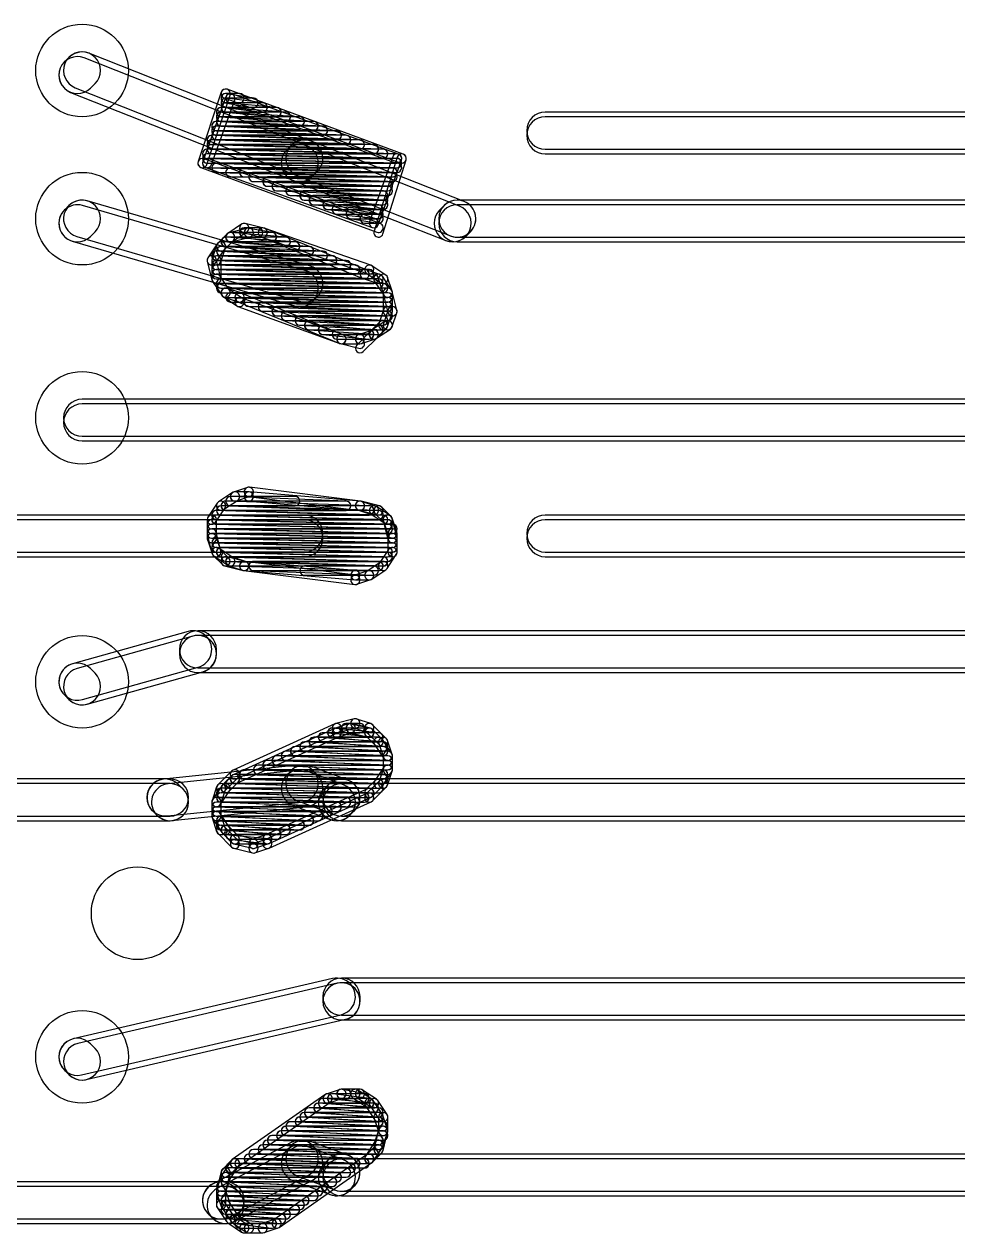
# Model space of a CAD drawing. Extents: x 2.7 to 76.1, y 3.1 to 47.6.
# Drawn here: x 24.3 to 29.41, y 14.8 to 21.43 of the extents above; entities that cross this region are included whole.
import ezdxf

# ---------------------------------------------------------------- set-up
doc = ezdxf.new("R2010")
doc.units = 0

msp = doc.modelspace()

# ---------------------------------------------------------------- linework, layer by layer
for points in [[(24.549795, 21.05418), (25.768995, 20.57158, 1), (25.8438, 20.760565), (24.6246, 21.243165, 1)], [(24.54074, 21.24593), (24.51534, 21.22053, 1), (24.659055, 21.076815), (24.684455, 21.102215, 1)], [(25.8692, 20.785965), (24.65, 21.268565, 1), (24.575195, 21.07958), (25.794395, 20.59698, 1)], [(25.375875, 21.055115), (25.248875, 20.674115, 1), (25.29712, 20.65803), (25.42412, 21.03903, 1)], [(25.401455, 21.030225), (25.274455, 20.674625, 1), (25.32234, 20.65752), (25.44934, 21.01312, 1)], [(26.373985, 20.71533), (25.408785, 21.07093, 1), (25.39121, 21.023215), (26.35641, 20.667615, 1)], [(25.556575, 21.02135), (25.404175, 21.04675, 1), (25.39582, 20.996595), (25.54822, 20.971195, 1)], [(25.60635, 20.9961), (25.40315, 21.0215, 1), (25.396845, 20.971045), (25.600045, 20.945645, 1)], [(25.4, 20.99625), (25.4762, 20.99625, 1), (25.4762, 21.0471), (25.4, 21.0471, 1)], [(25.4, 20.97085), (25.5524, 20.97085, 1), (25.5524, 21.0217), (25.4, 21.0217, 1)], [(26.348435, 20.715385), (25.434035, 21.045585, 1), (25.41676, 20.99776), (26.33116, 20.66756, 1)], [(25.73201, 20.945435), (25.37641, 20.970835, 1), (25.372785, 20.92011), (25.728385, 20.89471, 1)], [(25.3746, 20.92005), (25.6794, 20.92005, 1), (25.6794, 20.9709), (25.3746, 20.9709, 1)], [(25.6817, 20.970795), (25.4023, 20.996195, 1), (25.397695, 20.94555), (25.677095, 20.92015, 1)], [(25.4, 20.94545), (25.6032, 20.94545, 1), (25.6032, 20.9963), (25.4, 20.9963, 1)], [(25.9345, 20.869275), (25.3503, 20.894675, 1), (25.348095, 20.84387), (25.932295, 20.81847, 1)], [(25.3492, 20.84385), (25.8826, 20.84385, 1), (25.8826, 20.8947), (25.3492, 20.8947, 1)], [(25.80789, 20.920055), (25.37609, 20.945455, 1), (25.373105, 20.89469), (25.804905, 20.86929, 1)], [(25.883865, 20.894665), (25.375865, 20.920065, 1), (25.37333, 20.86928), (25.88133, 20.84388, 1)], [(25.3746, 20.89465), (25.7302, 20.89465, 1), (25.7302, 20.9455), (25.3746, 20.9455, 1)], [(25.3746, 20.86925), (25.8064, 20.86925, 1), (25.8064, 20.9201), (25.3746, 20.9201, 1)], [(32.385, 20.9455), (27.1526, 20.9455, 1), (27.1526, 20.74225), (32.385, 20.74225, 1)], [(27.1526, 20.71685), (32.385, 20.71685, 1), (32.385, 20.9201), (27.1526, 20.9201, 1)], [(26.13739, 20.793085), (25.32459, 20.818485, 1), (25.323005, 20.76766), (26.135805, 20.74226, 1)], [(25.3238, 20.76765), (26.0604, 20.76765, 1), (26.0604, 20.8185), (25.3238, 20.8185, 1)], [(26.010575, 20.84388), (25.350175, 20.86928, 1), (25.34822, 20.818465), (26.00862, 20.793065, 1)], [(26.061305, 20.81848), (25.350105, 20.84388, 1), (25.34829, 20.793065), (26.05949, 20.767665, 1)], [(25.3492, 20.81845), (25.9334, 20.81845, 1), (25.9334, 20.8693), (25.3492, 20.8693, 1)], [(25.3492, 20.79305), (26.0096, 20.79305, 1), (26.0096, 20.8439), (25.3492, 20.8439, 1)], [(26.264285, 20.74229), (25.324485, 20.76769, 1), (25.32311, 20.716855), (26.26291, 20.691455, 1)], [(25.3238, 20.74225), (26.1366, 20.74225, 1), (26.1366, 20.7931), (25.3238, 20.7931, 1)], [(26.213525, 20.767685), (25.324525, 20.793085, 1), (25.32307, 20.74226), (26.21207, 20.71686, 1)], [(25.3238, 20.71685), (26.2128, 20.71685, 1), (26.2128, 20.7677), (25.3238, 20.7677, 1)], [(25.76915, 20.57152), (26.60735, 20.24132, 1), (26.681845, 20.430425), (25.843645, 20.760625, 1)], [(26.707245, 20.455825), (25.869045, 20.786025, 1), (25.79455, 20.59692), (26.63275, 20.26672, 1)], [(25.26421, 20.642215), (26.22941, 20.286615, 1), (26.246985, 20.33433), (25.281785, 20.68993, 1)], [(26.340415, 20.71689), (25.299015, 20.74229, 1), (25.29778, 20.691455), (26.33918, 20.666055, 1)], [(26.340415, 20.69149), (25.299015, 20.71689, 1), (25.29778, 20.666055), (26.33918, 20.640655, 1)], [(26.340415, 20.66609), (25.299015, 20.69149, 1), (25.29778, 20.640655), (26.33918, 20.615255, 1)], [(25.28976, 20.64216), (26.20416, 20.31196, 1), (26.221435, 20.359785), (25.307035, 20.689985, 1)], [(25.2984, 20.69145), (26.2636, 20.69145, 1), (26.2636, 20.7423), (25.2984, 20.7423, 1)], [(25.2984, 20.66605), (26.3398, 20.66605, 1), (26.3398, 20.7169), (25.2984, 20.7169, 1)], [(25.2984, 20.64065), (26.3398, 20.64065, 1), (26.3398, 20.6915), (25.2984, 20.6915, 1)], [(26.23674, 20.32732), (26.36374, 20.68292, 1), (26.315855, 20.700025), (26.188855, 20.344425, 1)], [(26.262465, 20.27749), (26.389465, 20.68389, 1), (26.34093, 20.699055), (26.21393, 20.292655, 1)], [(26.315065, 20.64069), (25.349865, 20.66609, 1), (25.34853, 20.615255), (26.31373, 20.589855, 1)], [(25.3492, 20.61525), (26.3398, 20.61525, 1), (26.3398, 20.6661), (25.3492, 20.6661, 1)], [(26.3144, 20.6407), (25.4254, 20.6407, 1), (25.4254, 20.58985), (26.3144, 20.58985, 1)], [(25.4254, 20.58985), (26.3144, 20.58985, 1), (26.3144, 20.6407), (25.4254, 20.6407, 1)], [(26.31519, 20.615285), (25.50239, 20.640685, 1), (25.500805, 20.58986), (26.313605, 20.56446, 1)], [(25.5016, 20.58985), (26.3144, 20.58985, 1), (26.3144, 20.6407), (25.5016, 20.6407, 1)], [(25.5524, 20.56445), (26.3144, 20.56445, 1), (26.3144, 20.6153), (25.5524, 20.6153, 1)], [(26.289875, 20.58988), (25.553275, 20.61528, 1), (25.55152, 20.564465), (26.28812, 20.539065, 1)], [(26.289975, 20.56448), (25.629575, 20.58988, 1), (25.62762, 20.539065), (26.28802, 20.513665, 1)], [(25.6286, 20.53905), (26.289, 20.53905, 1), (26.289, 20.5899), (25.6286, 20.5899, 1)], [(26.290055, 20.539075), (25.680455, 20.564475, 1), (25.67834, 20.51367), (26.28794, 20.48827, 1)], [(25.6794, 20.51365), (26.289, 20.51365, 1), (26.289, 20.5645), (25.6794, 20.5645, 1)], [(26.264865, 20.513665), (25.756865, 20.539065, 1), (25.75433, 20.48828), (26.26233, 20.46288, 1)], [(25.7556, 20.48825), (26.289, 20.48825, 1), (26.289, 20.5391), (25.7556, 20.5391, 1)], [(26.26509, 20.488255), (25.83329, 20.513655, 1), (25.830305, 20.46289), (26.262105, 20.43749, 1)], [(25.8318, 20.46285), (26.2636, 20.46285, 1), (26.2636, 20.5137), (25.8318, 20.5137, 1)], [(26.26529, 20.46284), (25.88429, 20.48824, 1), (25.880905, 20.437505), (26.261905, 20.412105, 1)], [(25.8826, 20.43745), (26.2636, 20.43745, 1), (26.2636, 20.4883), (25.8826, 20.4883, 1)], [(24.558745, 20.238315), (25.777945, 19.882715, 1), (25.834855, 20.077835), (24.615655, 20.433435, 1)], [(24.54074, 20.43313), (24.51534, 20.40773, 1), (24.659055, 20.264015), (24.684455, 20.289415, 1)], [(25.860255, 20.103235), (24.641055, 20.458835, 1), (24.584145, 20.263715), (25.803345, 19.908115, 1)], [(26.2405, 20.437395), (25.9611, 20.462795, 1), (25.956495, 20.41215), (26.235895, 20.38675, 1)], [(25.9588, 20.41205), (26.2636, 20.41205, 1), (26.2636, 20.4629), (25.9588, 20.4629, 1)], [(26.0096, 20.38665), (26.2382, 20.38665, 1), (26.2382, 20.4375), (26.0096, 20.4375, 1)], [(26.241005, 20.41194), (26.012405, 20.43734, 1), (26.00679, 20.386805), (26.23539, 20.361405, 1)], [(26.716455, 20.264015), (26.741855, 20.289415, 1), (26.59814, 20.43313), (26.57274, 20.40773, 1)], [(33.9852, 20.4629), (26.67, 20.4629, 1), (26.67, 20.25965), (33.9852, 20.25965, 1)], [(26.67, 20.23425), (33.9852, 20.23425, 1), (33.9852, 20.4375), (26.67, 20.4375, 1)], [(26.242375, 20.38635), (26.089975, 20.41175, 1), (26.08162, 20.361595), (26.23402, 20.336195, 1)], [(26.0858, 20.36125), (26.2382, 20.36125, 1), (26.2382, 20.4121), (26.0858, 20.4121, 1)], [(26.162, 20.33585), (26.2382, 20.33585, 1), (26.2382, 20.3867), (26.162, 20.3867, 1)], [(25.52083, 20.30974), (25.41923, 20.28434, 1), (25.431565, 20.235005), (25.533165, 20.260405, 1)], [(25.487495, 20.331625), (25.411295, 20.280825, 1), (25.4395, 20.23852), (25.5157, 20.28932, 1)], [(25.609365, 20.30974), (25.507765, 20.33514, 1), (25.49543, 20.285805), (25.59703, 20.260405, 1)], [(25.658175, 20.28475), (25.505775, 20.31015, 1), (25.49742, 20.259995), (25.64982, 20.234595, 1)], [(25.5016, 20.25965), (25.5778, 20.25965, 1), (25.5778, 20.3105), (25.5016, 20.3105, 1)], [(25.6032, 20.3105), (25.527, 20.3105, 1), (25.527, 20.25965), (25.6032, 20.25965, 1)], [(26.171625, 20.080005), (25.612825, 20.308605, 1), (25.59357, 20.26154), (26.15237, 20.03294, 1)], [(26.19575, 20.105885), (25.61155, 20.309085, 1), (25.594845, 20.26106), (26.179045, 20.05786, 1)], [(25.353445, 20.222975), (25.302645, 20.146775, 1), (25.34495, 20.11857), (25.39575, 20.19477, 1)], [(25.350475, 20.216915), (25.325075, 20.140715, 1), (25.37332, 20.12463), (25.39872, 20.20083, 1)], [(25.40742, 20.27765), (25.35662, 20.22685, 1), (25.392575, 20.190895), (25.443375, 20.241695, 1)], [(25.40742, 20.27765), (25.35662, 20.22685, 1), (25.392575, 20.190895), (25.443375, 20.241695, 1)], [(25.3746, 20.18345), (25.781, 20.18345, 1), (25.781, 20.2343), (25.3746, 20.2343, 1)], [(25.858535, 20.20886), (25.375935, 20.23426, 1), (25.37326, 20.183485), (25.85586, 20.158085, 1)], [(25.78269, 20.23424), (25.40169, 20.25964, 1), (25.398305, 20.208905), (25.779305, 20.183505, 1)], [(25.4, 20.20885), (25.7302, 20.20885, 1), (25.7302, 20.2597), (25.4, 20.2597, 1)], [(25.73231, 20.25961), (25.42751, 20.28501, 1), (25.423285, 20.234335), (25.728085, 20.208935, 1)], [(25.4254, 20.23425), (25.654, 20.23425, 1), (25.654, 20.2851), (25.4254, 20.2851, 1)], [(25.29913, 20.126505), (25.32453, 20.024905, 1), (25.373865, 20.03724), (25.348465, 20.13884, 1)], [(26.061305, 20.13268), (25.350105, 20.15808, 1), (25.34829, 20.107265), (26.05949, 20.081865, 1)], [(25.3492, 20.13265), (25.9334, 20.13265, 1), (25.9334, 20.1835), (25.3492, 20.1835, 1)], [(25.985215, 20.158075), (25.350215, 20.183475, 1), (25.34818, 20.13267), (25.98318, 20.10727, 1)], [(25.3492, 20.10725), (25.9842, 20.10725, 1), (25.9842, 20.1581), (25.3492, 20.1581, 1)], [(25.323775, 20.132675), (25.323775, 20.031075, 1), (25.374625, 20.031075), (25.374625, 20.132675, 1)], [(25.93455, 20.18347), (25.37575, 20.20887, 1), (25.373445, 20.158075), (25.932245, 20.132675, 1)], [(25.3746, 20.15805), (25.8572, 20.15805, 1), (25.8572, 20.2089), (25.3746, 20.2089, 1)], [(26.112045, 20.107285), (25.350045, 20.132685, 1), (25.34835, 20.08186), (26.11035, 20.05646, 1)], [(26.18817, 20.081885), (25.34997, 20.107285, 1), (25.348425, 20.05646), (26.186625, 20.03106, 1)], [(25.3492, 20.08185), (26.0604, 20.08185, 1), (26.0604, 20.1327), (25.3492, 20.1327, 1)], [(25.3492, 20.05645), (26.1112, 20.05645, 1), (26.1112, 20.1073), (25.3492, 20.1073, 1)], [(26.2777, 20.052225), (26.2015, 20.103025, 1), (26.173295, 20.06072), (26.249495, 20.00992, 1)], [(26.213545, 20.056485), (25.349945, 20.081885, 1), (25.34845, 20.03106), (26.21205, 20.00566, 1)], [(25.3492, 20.03105), (26.1874, 20.03105, 1), (26.1874, 20.0819), (25.3492, 20.0819, 1)], [(25.3492, 20.00565), (26.2128, 20.00565, 1), (26.2128, 20.0565), (25.3492, 20.0565, 1)], [(26.238925, 20.031085), (25.349925, 20.056485, 1), (25.34847, 20.00566), (26.23747, 19.98026, 1)], [(25.328045, 20.01697), (25.378845, 19.94077, 1), (25.42115, 19.968975), (25.37035, 20.045175, 1)], [(25.328045, 20.01697), (25.378845, 19.94077, 1), (25.42115, 19.968975), (25.37035, 20.045175, 1)], [(25.3746, 19.98025), (26.2382, 19.98025, 1), (26.2382, 20.0311), (25.3746, 20.0311, 1)], [(26.264325, 20.005685), (25.375325, 20.031085, 1), (25.37387, 19.98026), (26.26287, 19.95486, 1)], [(26.24624, 20.055195), (26.17004, 20.080595, 1), (26.153955, 20.03235), (26.230155, 20.00695, 1)], [(26.31015, 19.968975), (26.25935, 20.045175, 1), (26.217045, 20.01697), (26.267845, 19.94077, 1)], [(26.31312, 19.962915), (26.28772, 20.039115, 1), (26.239475, 20.02303), (26.264875, 19.94683, 1)], [(26.289705, 19.98029), (25.375305, 20.00569, 1), (25.37389, 19.954855), (26.28829, 19.929455, 1)], [(25.3746, 19.95485), (26.2636, 19.95485, 1), (26.2636, 20.0057), (25.3746, 20.0057, 1)], [(25.391955, 19.93075), (25.468155, 19.90535, 1), (25.48424, 19.953595), (25.40804, 19.978995, 1)], [(25.4, 19.92945), (26.289, 19.92945, 1), (26.289, 19.9803), (25.4, 19.9803, 1)], [(26.289725, 19.954885), (25.400725, 19.980285, 1), (25.39927, 19.92946), (26.28827, 19.90406, 1)], [(25.385895, 19.93372), (25.462095, 19.88292, 1), (25.4903, 19.925225), (25.4141, 19.976025, 1)], [(26.289, 19.9549), (25.4254, 19.9549, 1), (25.4254, 19.90405), (26.289, 19.90405, 1)], [(25.4254, 19.90405), (26.289, 19.90405, 1), (26.289, 19.9549), (25.4254, 19.9549, 1)], [(25.46657, 19.90594), (26.02537, 19.67734, 1), (26.044625, 19.724405), (25.485825, 19.953005, 1)], [(26.28979, 19.929485), (25.47699, 19.954885, 1), (25.475405, 19.90406), (26.288205, 19.87866, 1)], [(25.4762, 19.90405), (26.289, 19.90405, 1), (26.289, 19.9549), (25.4762, 19.9549, 1)], [(26.339065, 19.85944), (26.313665, 19.96104, 1), (26.26433, 19.948705), (26.28973, 19.847105, 1)], [(26.314425, 19.853275), (26.314425, 19.954875, 1), (26.263575, 19.954875), (26.263575, 19.853275, 1)], [(25.46751, 19.88018), (26.02631, 19.67698, 1), (26.043685, 19.724765), (25.484885, 19.927965, 1)], [(26.289845, 19.904085), (25.527845, 19.929485, 1), (25.52615, 19.87866), (26.28815, 19.85326, 1)], [(25.527, 19.87865), (26.289, 19.87865, 1), (26.289, 19.9295), (25.527, 19.9295, 1)], [(26.28994, 19.87868), (25.60414, 19.90408, 1), (25.602255, 19.853265), (26.288055, 19.827865, 1)], [(25.6032, 19.85325), (26.289, 19.85325, 1), (26.289, 19.9041), (25.6032, 19.9041, 1)], [(26.290055, 19.853275), (25.680455, 19.878675, 1), (25.67834, 19.82787), (26.28794, 19.80247, 1)], [(25.6794, 19.82785), (26.289, 19.82785, 1), (26.289, 19.8787), (25.6794, 19.8787, 1)], [(26.264805, 19.82787), (25.731405, 19.85327, 1), (25.72899, 19.802475), (26.26239, 19.777075, 1)], [(25.7302, 19.80245), (26.289, 19.80245, 1), (26.289, 19.8533), (25.7302, 19.8533, 1)], [(26.26501, 19.80246), (25.80781, 19.82786, 1), (25.804985, 19.777085), (26.262185, 19.751685, 1)], [(25.8064, 19.77705), (26.2636, 19.77705, 1), (26.2636, 19.8279), (25.8064, 19.8279, 1)], [(26.28772, 19.76903), (26.31312, 19.84523, 1), (26.264875, 19.861315), (26.239475, 19.785115, 1)], [(26.31312, 19.76903), (26.33852, 19.84523, 1), (26.290275, 19.861315), (26.264875, 19.785115, 1)], [(26.23989, 19.77704), (25.85889, 19.80244, 1), (25.855505, 19.751705), (26.236505, 19.726305, 1)], [(25.8572, 19.75165), (26.2636, 19.75165, 1), (26.2636, 19.8025), (25.8572, 19.8025, 1)], [(26.189925, 19.75157), (25.935925, 19.77697, 1), (25.93087, 19.726375), (26.18487, 19.700975, 1)], [(25.9334, 19.72625), (26.2382, 19.72625, 1), (26.2382, 19.7771), (25.9334, 19.7771, 1)], [(26.230775, 19.708295), (26.281575, 19.759095, 1), (26.24562, 19.79505), (26.19482, 19.74425, 1)], [(26.2269, 19.70512), (26.3031, 19.75592, 1), (26.274895, 19.798225), (26.198695, 19.747425, 1)], [(26.0096, 19.70085), (26.1874, 19.70085, 1), (26.1874, 19.7517), (26.0096, 19.7517, 1)], [(26.02883, 19.676205), (26.13043, 19.650805, 1), (26.142765, 19.70014), (26.041165, 19.72554, 1)], [(26.035, 19.67545), (26.1366, 19.67545, 1), (26.1366, 19.7263), (26.035, 19.7263, 1)], [(26.14464, 19.67675), (26.22084, 19.70215, 1), (26.204755, 19.750395), (26.128555, 19.724995, 1)], [(26.154575, 19.632095), (26.230775, 19.708295, 1), (26.19482, 19.74425), (26.11862, 19.66805, 1)], [(33.8074, 19.3707), (24.6126, 19.3707, 1), (24.6126, 19.16745), (33.8074, 19.16745, 1)], [(24.6126, 19.14205), (33.8074, 19.14205, 1), (33.8074, 19.3453), (24.6126, 19.3453, 1)], [(25.436695, 18.858425), (25.360495, 18.807625, 1), (25.3887, 18.76532), (25.4649, 18.81612, 1)], [(25.436695, 18.858425), (25.360495, 18.807625, 1), (25.3887, 18.76532), (25.4649, 18.81612, 1)], [(25.4254, 18.78645), (25.781, 18.78645, 1), (25.781, 18.8373), (25.4254, 18.8373, 1)], [(26.061415, 18.811875), (25.426415, 18.837275, 1), (25.42438, 18.78647), (26.05938, 18.76107, 1)], [(25.518955, 18.886795), (25.442755, 18.861395, 1), (25.45884, 18.81315), (25.53504, 18.83855, 1)], [(25.527, 18.8627), (25.4508, 18.8627, 1), (25.4508, 18.81185), (25.527, 18.81185, 1)], [(26.13871, 18.81181), (25.52911, 18.86261, 1), (25.524885, 18.811935), (26.134485, 18.761135, 1)], [(26.13975, 18.8117), (25.53015, 18.8879, 1), (25.523845, 18.837445), (26.133445, 18.761245, 1)], [(25.353445, 18.800575), (25.302645, 18.724375, 1), (25.34495, 18.69617), (25.39575, 18.77237, 1)], [(25.353445, 18.800575), (25.302645, 18.724375, 1), (25.34495, 18.69617), (25.39575, 18.77237, 1)], [(26.238945, 18.761085), (25.375345, 18.786485, 1), (25.37385, 18.73566), (26.23745, 18.71026, 1)], [(25.3746, 18.73565), (26.1874, 18.73565, 1), (26.1874, 18.7865), (25.3746, 18.7865, 1)], [(26.188215, 18.786485), (25.400815, 18.811885, 1), (25.39918, 18.76106), (26.18658, 18.73566, 1)], [(25.4, 18.76105), (26.0604, 18.76105, 1), (26.0604, 18.8119), (25.4, 18.8119, 1)], [(26.22084, 18.785195), (26.14464, 18.810595, 1), (26.128555, 18.76235), (26.204755, 18.73695, 1)], [(26.244365, 18.78574), (26.142765, 18.81114, 1), (26.13043, 18.761805), (26.23203, 18.736405, 1)], [(26.3031, 18.731425), (26.2269, 18.782225, 1), (26.198695, 18.73992), (26.274895, 18.68912, 1)], [(26.306975, 18.72825), (26.256175, 18.77905, 1), (26.22022, 18.743095), (26.27102, 18.692295, 1)], [(25.8318, 18.7357), (23.9776, 18.7357, 1), (23.9776, 18.53245), (25.8318, 18.53245, 1)], [(23.9776, 18.50705), (25.8318, 18.50705, 1), (25.8318, 18.7103), (23.9776, 18.7103, 1)], [(26.289665, 18.68489), (25.324465, 18.71029, 1), (25.32313, 18.659455), (26.28833, 18.634055, 1)], [(25.298375, 18.710275), (25.298375, 18.634075, 1), (25.349225, 18.634075), (25.349225, 18.710275, 1)], [(25.298375, 18.710275), (25.298375, 18.608675, 1), (25.349225, 18.608675), (25.349225, 18.710275, 1)], [(25.3238, 18.65945), (26.289, 18.65945, 1), (26.289, 18.7103), (25.3238, 18.7103, 1)], [(26.264305, 18.73569), (25.349905, 18.76109, 1), (25.34849, 18.710255), (26.26289, 18.684855, 1)], [(26.289685, 18.71029), (25.349885, 18.73569, 1), (25.34851, 18.684855), (26.28831, 18.659455, 1)], [(25.3492, 18.71025), (26.2382, 18.71025, 1), (26.2382, 18.7611), (25.3492, 18.7611, 1)], [(25.3492, 18.68485), (26.2636, 18.68485, 1), (26.2636, 18.7357), (25.3492, 18.7357, 1)], [(26.33852, 18.642115), (26.31312, 18.718315, 1), (26.264875, 18.70223), (26.290275, 18.62603, 1)], [(26.339065, 18.61484), (26.313665, 18.71644, 1), (26.26433, 18.704105), (26.28973, 18.602505, 1)], [(32.385, 18.7357), (27.1526, 18.7357, 1), (27.1526, 18.53245), (32.385, 18.53245, 1)], [(27.1526, 18.50705), (32.385, 18.50705, 1), (32.385, 18.7103), (27.1526, 18.7103, 1)], [(25.299675, 18.60063), (25.325075, 18.52443, 1), (25.37332, 18.540515), (25.34792, 18.616715, 1)], [(25.29913, 18.627905), (25.32453, 18.526305, 1), (25.373865, 18.53864), (25.348465, 18.64024, 1)], [(26.31505, 18.65949), (25.32445, 18.68489, 1), (25.323145, 18.634055), (26.313745, 18.608655, 1)], [(26.31505, 18.63409), (25.32445, 18.65949, 1), (25.323145, 18.608655), (26.313745, 18.583255, 1)], [(26.31505, 18.60869), (25.32445, 18.63409, 1), (25.323145, 18.583255), (26.313745, 18.557855, 1)], [(25.3238, 18.63405), (26.3144, 18.63405, 1), (26.3144, 18.6849), (25.3238, 18.6849, 1)], [(26.3144, 18.6849), (25.3238, 18.6849, 1), (25.3238, 18.63405), (26.3144, 18.63405, 1)], [(25.3238, 18.63405), (26.289, 18.63405, 1), (26.289, 18.6849), (25.3238, 18.6849, 1)], [(25.3238, 18.60865), (26.3144, 18.60865, 1), (26.3144, 18.6595), (25.3238, 18.6595, 1)], [(25.3238, 18.58325), (26.3144, 18.58325, 1), (26.3144, 18.6341), (25.3238, 18.6341, 1)], [(26.339825, 18.532475), (26.339825, 18.634075, 1), (26.288975, 18.634075), (26.288975, 18.532475, 1)], [(26.339825, 18.532475), (26.339825, 18.608675, 1), (26.288975, 18.608675), (26.288975, 18.532475, 1)], [(26.315065, 18.58329), (25.349865, 18.60869, 1), (25.34853, 18.557855), (26.31373, 18.532455, 1)], [(26.289685, 18.55789), (25.349885, 18.58329, 1), (25.34851, 18.532455), (26.28831, 18.507055, 1)], [(25.3492, 18.55785), (26.3144, 18.55785, 1), (26.3144, 18.6087), (25.3492, 18.6087, 1)], [(25.3492, 18.53245), (26.3144, 18.53245, 1), (26.3144, 18.5833), (25.3492, 18.5833, 1)], [(25.33122, 18.514495), (25.38202, 18.463695, 1), (25.417975, 18.49965), (25.367175, 18.55045, 1)], [(25.335095, 18.51132), (25.411295, 18.46052, 1), (25.4395, 18.502825), (25.3633, 18.553625, 1)], [(26.289705, 18.53249), (25.375305, 18.55789, 1), (25.37389, 18.507055), (26.28829, 18.481655, 1)], [(25.3746, 18.50705), (26.289, 18.50705, 1), (26.289, 18.5579), (25.3746, 18.5579, 1)], [(25.39383, 18.457005), (25.49543, 18.431605, 1), (25.507765, 18.48094), (25.406165, 18.50634, 1)], [(26.264345, 18.507085), (25.400745, 18.532485, 1), (25.39925, 18.48166), (26.26285, 18.45626, 1)], [(25.4, 18.48165), (26.289, 18.48165, 1), (26.289, 18.5325), (25.4, 18.5325, 1)], [(25.417355, 18.45755), (25.493555, 18.43215, 1), (25.50964, 18.480395), (25.43344, 18.505795, 1)], [(26.23899, 18.481685), (25.42619, 18.507085, 1), (25.424605, 18.45626), (26.237405, 18.43086, 1)], [(25.4254, 18.45625), (26.2636, 18.45625, 1), (26.2636, 18.5071), (25.4254, 18.5071, 1)], [(26.28475, 18.44217), (26.33555, 18.51837, 1), (26.293245, 18.546575), (26.242445, 18.470375, 1)], [(26.28475, 18.44217), (26.33555, 18.51837, 1), (26.293245, 18.546575), (26.242445, 18.470375, 1)], [(25.499485, 18.430935), (26.109085, 18.380135, 1), (26.11331, 18.43081), (25.50371, 18.48161, 1)], [(25.498445, 18.431045), (26.108045, 18.354845, 1), (26.11435, 18.4053), (25.50475, 18.4815, 1)], [(26.213775, 18.45628), (25.553375, 18.48168, 1), (25.55142, 18.430865), (26.21182, 18.405465, 1)], [(25.5524, 18.43085), (26.2382, 18.43085, 1), (26.2382, 18.4817), (25.5524, 18.4817, 1)], [(25.8318, 18.40545), (26.2128, 18.40545, 1), (26.2128, 18.4563), (25.8318, 18.4563, 1)], [(26.11924, 18.35595), (26.19544, 18.38135, 1), (26.179355, 18.429595), (26.103155, 18.404195, 1)], [(26.1112, 18.38005), (26.1874, 18.38005, 1), (26.1874, 18.4309), (26.1112, 18.4309, 1)], [(26.2015, 18.38432), (26.2777, 18.43512, 1), (26.249495, 18.477425), (26.173295, 18.426625, 1)], [(26.2015, 18.38432), (26.2777, 18.43512, 1), (26.249495, 18.477425), (26.173295, 18.426625, 1)], [(25.194795, 18.096935), (24.559795, 17.919135, 1), (24.6146, 17.72341), (25.2496, 17.90121, 1)], [(33.8074, 18.1007), (25.2476, 18.1007, 1), (25.2476, 17.89745), (33.8074, 17.89745, 1)], [(25.145975, 17.999075), (25.145975, 17.973675, 1), (25.349225, 17.973675), (25.349225, 17.999075, 1)], [(24.64, 17.69801), (25.275, 17.87581, 1), (25.220195, 18.071535), (24.585195, 17.893735, 1)], [(25.2476, 17.87205), (33.8074, 17.87205, 1), (33.8074, 18.0753), (25.2476, 18.0753, 1)], [(24.51534, 17.749415), (24.54074, 17.724015, 1), (24.684455, 17.86773), (24.659055, 17.89313, 1)], [(25.999075, 17.59042), (25.440275, 17.33642, 1), (25.46132, 17.290125), (26.02012, 17.544125, 1)], [(26.077755, 17.591395), (26.001555, 17.565995, 1), (26.01764, 17.51775), (26.09384, 17.54315, 1)], [(26.10503, 17.61734), (26.00343, 17.59194, 1), (26.015765, 17.542605), (26.117365, 17.568005, 1)], [(26.192385, 17.566805), (26.065385, 17.592205, 1), (26.05541, 17.54234), (26.18241, 17.51694, 1)], [(26.0604, 17.54185), (26.1366, 17.54185, 1), (26.1366, 17.5927), (26.0604, 17.5927, 1)], [(26.193565, 17.56654), (26.091965, 17.59194, 1), (26.07963, 17.542605), (26.18123, 17.517205, 1)], [(26.19544, 17.591395), (26.11924, 17.616795, 1), (26.103155, 17.56855), (26.179355, 17.54315, 1)], [(26.281575, 17.50905), (26.205375, 17.58525, 1), (26.16942, 17.549295), (26.24562, 17.473095, 1)], [(25.999075, 17.56502), (25.440275, 17.31102, 1), (25.46132, 17.264725), (26.02012, 17.518725, 1)], [(26.26529, 17.49104), (25.88429, 17.51644, 1), (25.880905, 17.465705), (26.261905, 17.440305, 1)], [(25.8826, 17.46565), (26.2382, 17.46565, 1), (26.2382, 17.5165), (25.8826, 17.5165, 1)], [(26.24031, 17.51641), (25.93551, 17.54181, 1), (25.931285, 17.491135), (26.236085, 17.465735, 1)], [(25.9334, 17.49105), (26.2382, 17.49105, 1), (26.2382, 17.5419), (25.9334, 17.5419, 1)], [(26.240725, 17.54177), (25.986725, 17.56717, 1), (25.98167, 17.516575), (26.23567, 17.491175, 1)], [(25.9842, 17.51645), (26.1874, 17.51645, 1), (26.1874, 17.5673), (25.9842, 17.5673, 1)], [(26.256175, 17.50905), (26.205375, 17.55985, 1), (26.16942, 17.523895), (26.22022, 17.473095, 1)], [(26.31015, 17.428975), (26.25935, 17.505175, 1), (26.217045, 17.47697), (26.267845, 17.40077, 1)], [(26.31312, 17.422915), (26.28772, 17.499115, 1), (26.239475, 17.48303), (26.264875, 17.40683, 1)], [(26.29015, 17.41487), (25.73135, 17.44027, 1), (25.729045, 17.389475), (26.287845, 17.364075, 1)], [(25.7302, 17.38945), (26.289, 17.38945, 1), (26.289, 17.4403), (25.7302, 17.4403, 1)], [(26.290265, 17.440265), (25.782265, 17.465665, 1), (25.77973, 17.41488), (26.28773, 17.38948, 1)], [(25.781, 17.41485), (26.2636, 17.41485, 1), (26.2636, 17.4657), (25.781, 17.4657, 1)], [(26.26509, 17.465655), (25.83329, 17.491055, 1), (25.830305, 17.44029), (26.262105, 17.41489, 1)], [(25.8318, 17.44025), (26.2636, 17.44025, 1), (26.2636, 17.4911), (25.8318, 17.4911, 1)], [(26.314425, 17.338675), (26.314425, 17.414875, 1), (26.263575, 17.414875), (26.263575, 17.338675, 1)], [(26.314425, 17.338675), (26.314425, 17.414875, 1), (26.263575, 17.414875), (26.263575, 17.338675, 1)], [(26.289975, 17.36408), (25.629575, 17.38948, 1), (25.62762, 17.338665), (26.28802, 17.313265, 1)], [(25.6286, 17.33865), (26.289, 17.33865, 1), (26.289, 17.3895), (25.6286, 17.3895, 1)], [(26.290055, 17.389475), (25.680455, 17.414875, 1), (25.67834, 17.36407), (26.28794, 17.33867, 1)], [(25.6794, 17.36405), (26.289, 17.36405, 1), (26.289, 17.4149), (25.6794, 17.4149, 1)], [(25.79594, 17.36356), (25.05934, 17.28736, 1), (25.080255, 17.085185), (25.816855, 17.161385, 1)], [(25.105655, 17.059785), (25.842255, 17.135985, 1), (25.82134, 17.33816), (25.08474, 17.26196, 1)], [(25.43282, 17.33125), (25.35662, 17.25505, 1), (25.392575, 17.219095), (25.468775, 17.295295, 1)], [(25.43282, 17.30585), (25.38202, 17.25505, 1), (25.417975, 17.219095), (25.468775, 17.269895, 1)], [(26.239015, 17.287885), (25.451615, 17.313285, 1), (25.44998, 17.26246), (26.23738, 17.23706, 1)], [(25.4508, 17.26245), (26.2636, 17.26245, 1), (26.2636, 17.3133), (25.4508, 17.3133, 1)], [(26.264445, 17.313285), (25.502445, 17.338685, 1), (25.50075, 17.28786), (26.26275, 17.26246, 1)], [(25.5016, 17.28785), (26.2636, 17.28785, 1), (26.2636, 17.3387), (25.5016, 17.3387, 1)], [(26.26454, 17.33868), (25.57874, 17.36408, 1), (25.576855, 17.313265), (26.262655, 17.287865, 1)], [(25.5778, 17.31325), (26.289, 17.31325, 1), (26.289, 17.3641), (25.5778, 17.3641, 1)], [(25.770715, 17.14192), (25.973915, 17.06572, 1), (26.04528, 17.256025), (25.84208, 17.332225, 1)], [(26.07068, 17.281425), (25.86748, 17.357625, 1), (25.796115, 17.16732), (25.999315, 17.09112, 1)], [(26.25935, 17.24837), (26.31015, 17.32457, 1), (26.267845, 17.352775), (26.217045, 17.276575, 1)], [(26.28772, 17.25443), (26.31312, 17.33063, 1), (26.264875, 17.346715), (26.239475, 17.270515, 1)], [(25.0952, 17.2879), (23.8252, 17.2879, 1), (23.8252, 17.08465), (25.0952, 17.08465, 1)], [(23.8252, 17.05925), (25.0952, 17.05925, 1), (25.0952, 17.2625), (23.8252, 17.2625, 1)], [(24.99794, 17.114415), (25.02334, 17.089015, 1), (25.167055, 17.23273), (25.141655, 17.25813, 1)], [(25.350475, 17.245115), (25.325075, 17.168915, 1), (25.37332, 17.15283), (25.39872, 17.22903, 1)], [(25.378845, 17.251175), (25.328045, 17.174975, 1), (25.37035, 17.14677), (25.42115, 17.22297, 1)], [(26.162815, 17.211685), (25.375415, 17.237085, 1), (25.37378, 17.18626), (26.16118, 17.16086, 1)], [(25.3746, 17.18625), (26.1874, 17.18625, 1), (26.1874, 17.2371), (25.3746, 17.2371, 1)], [(26.188215, 17.237085), (25.400815, 17.262485, 1), (25.39918, 17.21166), (26.18658, 17.18626, 1)], [(25.4, 17.21165), (26.2382, 17.21165, 1), (26.2382, 17.2625), (25.4, 17.2625, 1)], [(26.23899, 17.262485), (25.42619, 17.287885, 1), (25.424605, 17.23706), (26.237405, 17.21166, 1)], [(25.4254, 17.23705), (26.2382, 17.23705, 1), (26.2382, 17.2879), (25.4254, 17.2879, 1)], [(25.63912, 16.934525), (26.19792, 17.188525, 1), (26.176875, 17.23482), (25.618075, 16.98082, 1)], [(26.081455, 17.089015), (26.106855, 17.114415, 1), (25.96314, 17.25813), (25.93774, 17.23273, 1)], [(34.925, 17.2879), (26.035, 17.2879, 1), (26.035, 17.08465), (34.925, 17.08465, 1)], [(26.035, 17.05925), (34.925, 17.05925, 1), (34.925, 17.2625), (26.035, 17.2625, 1)], [(26.205375, 17.193695), (26.256175, 17.244495, 1), (26.22022, 17.28045), (26.16942, 17.22965, 1)], [(26.205375, 17.168295), (26.281575, 17.244495, 1), (26.24562, 17.28045), (26.16942, 17.20425, 1)], [(26.010575, 17.16088), (25.350175, 17.18628, 1), (25.34822, 17.135465), (26.00862, 17.110065, 1)], [(25.3492, 17.13545), (26.0604, 17.13545, 1), (26.0604, 17.1863), (25.3492, 17.1863, 1)], [(26.0604, 17.1863), (25.3492, 17.1863, 1), (25.3492, 17.13545), (26.0604, 17.13545, 1)], [(25.3492, 17.13545), (26.1112, 17.13545, 1), (26.1112, 17.1863), (25.3492, 17.1863, 1)], [(25.323775, 17.160875), (25.323775, 17.084675, 1), (25.374625, 17.084675), (25.374625, 17.160875, 1)], [(25.323775, 17.160875), (25.323775, 17.084675, 1), (25.374625, 17.084675), (25.374625, 17.160875, 1)], [(25.3746, 17.16085), (26.162, 17.16085, 1), (26.162, 17.2117), (25.3746, 17.2117, 1)], [(26.112075, 17.18628), (25.375475, 17.21168, 1), (25.37372, 17.160865), (26.11032, 17.135465, 1)], [(25.63912, 16.909125), (26.19792, 17.163125, 1), (26.176875, 17.20942), (25.618075, 16.95542, 1)], [(25.325075, 17.07663), (25.350475, 17.00043, 1), (25.39872, 17.016515), (25.37332, 17.092715, 1)], [(25.959855, 17.135475), (25.350255, 17.160875, 1), (25.34814, 17.11007), (25.95774, 17.08467, 1)], [(25.858465, 17.084665), (25.350465, 17.110065, 1), (25.34793, 17.05928), (25.85593, 17.03388, 1)], [(25.90915, 17.11007), (25.35035, 17.13547, 1), (25.348045, 17.084675), (25.906845, 17.059275, 1)], [(25.3492, 17.11005), (26.0096, 17.11005, 1), (26.0096, 17.1609), (25.3492, 17.1609, 1)], [(25.3492, 17.08465), (25.9588, 17.08465, 1), (25.9588, 17.1355), (25.3492, 17.1355, 1)], [(25.3492, 17.05925), (25.908, 17.05925, 1), (25.908, 17.1101), (25.3492, 17.1101, 1)], [(25.328045, 17.07057), (25.378845, 16.99437, 1), (25.42115, 17.022575), (25.37035, 17.098775, 1)], [(25.73201, 17.033835), (25.37641, 17.059235, 1), (25.372785, 17.00851), (25.728385, 16.98311, 1)], [(25.80789, 17.059255), (25.37609, 17.084655, 1), (25.373105, 17.03389), (25.804905, 17.00849, 1)], [(25.3746, 17.03385), (25.8572, 17.03385, 1), (25.8572, 17.0847), (25.3746, 17.0847, 1)], [(25.3746, 17.00845), (25.8064, 17.00845, 1), (25.8064, 17.0593), (25.3746, 17.0593, 1)], [(25.35662, 16.990495), (25.43282, 16.914295, 1), (25.468775, 16.95025), (25.392575, 17.02645, 1)], [(25.6817, 17.008395), (25.4023, 17.033795, 1), (25.397695, 16.98315), (25.677095, 16.95775, 1)], [(25.38202, 16.990495), (25.43282, 16.939695, 1), (25.468775, 16.97565), (25.417975, 17.02645, 1)], [(25.4, 16.98305), (25.7302, 16.98305, 1), (25.7302, 17.0339), (25.4, 17.0339, 1)], [(25.63175, 16.9829), (25.42855, 17.0083, 1), (25.422245, 16.957845), (25.625445, 16.932445, 1)], [(25.4254, 16.95765), (25.6794, 16.95765, 1), (25.6794, 17.0085), (25.4254, 17.0085, 1)], [(25.44463, 16.933005), (25.54623, 16.907605, 1), (25.558565, 16.95694), (25.456965, 16.98234, 1)], [(25.4508, 16.93225), (25.6286, 16.93225, 1), (25.6286, 16.9831), (25.4508, 16.9831, 1)], [(25.56044, 16.90815), (25.63664, 16.93355, 1), (25.620555, 16.981795), (25.544355, 16.956395, 1)], [(25.44463, 16.907605), (25.54623, 16.882205, 1), (25.558565, 16.93154), (25.456965, 16.95694, 1)], [(25.56044, 16.88275), (25.63664, 16.90815, 1), (25.620555, 16.956395), (25.544355, 16.930995, 1)], [(25.986615, 16.193065), (24.564215, 15.862865, 1), (24.61018, 15.66488), (26.03258, 15.99508, 1)], [(33.02, 16.1957), (26.035, 16.1957, 1), (26.035, 15.99245), (33.02, 15.99245, 1)], [(25.933375, 16.094075), (25.933375, 16.068675, 1), (26.136625, 16.068675), (26.136625, 16.094075, 1)], [(24.63558, 15.63948), (26.05798, 15.96968, 1), (26.012015, 16.167665), (24.589615, 15.837465, 1)], [(26.035, 15.96705), (33.02, 15.96705, 1), (33.02, 16.1703), (26.035, 16.1703, 1)], [(24.51534, 15.692015), (24.54074, 15.666615, 1), (24.684455, 15.81033), (24.659055, 15.83573, 1)], [(26.026955, 15.584795), (25.950755, 15.559395, 1), (25.96684, 15.51115), (26.04304, 15.53655, 1)], [(26.026955, 15.584795), (25.950755, 15.559395, 1), (25.96684, 15.51115), (26.04304, 15.53655, 1)], [(26.166985, 15.560205), (26.039985, 15.585605, 1), (26.03001, 15.53574), (26.15701, 15.51034, 1)], [(26.035, 15.53525), (26.0604, 15.53525, 1), (26.0604, 15.5861), (26.035, 15.5861, 1)], [(26.1112, 15.5861), (26.035, 15.5861, 1), (26.035, 15.53525), (26.1112, 15.53525, 1)], [(26.1366, 15.5861), (26.035, 15.5861, 1), (26.035, 15.53525), (26.1366, 15.53525, 1)], [(26.2015, 15.531025), (26.1253, 15.581825, 1), (26.097095, 15.53952), (26.173295, 15.48872, 1)], [(26.2269, 15.531025), (26.1507, 15.581825, 1), (26.122495, 15.53952), (26.198695, 15.48872, 1)], [(25.944215, 15.5561), (25.436215, 15.2005, 1), (25.46538, 15.158845), (25.97338, 15.514445, 1)], [(25.944215, 15.5561), (25.436215, 15.2005, 1), (25.46538, 15.158845), (25.97338, 15.514445, 1)], [(26.2151, 15.509795), (25.9357, 15.535195, 1), (25.931095, 15.48455), (26.210495, 15.45915, 1)], [(25.9334, 15.48445), (26.1874, 15.48445, 1), (26.1874, 15.5353), (25.9334, 15.5353, 1)], [(26.19055, 15.5351), (25.98735, 15.5605, 1), (25.981045, 15.510045), (26.184245, 15.484645, 1)], [(25.9842, 15.50985), (26.162, 15.50985, 1), (26.162, 15.5607), (25.9842, 15.5607, 1)], [(26.25935, 15.447775), (26.20855, 15.523975, 1), (26.166245, 15.49577), (26.217045, 15.41957, 1)], [(26.28475, 15.447775), (26.23395, 15.523975, 1), (26.191645, 15.49577), (26.242445, 15.41957, 1)], [(26.239785, 15.43365), (25.833385, 15.45905, 1), (25.83021, 15.408295), (26.23661, 15.382895, 1)], [(25.8318, 15.40825), (26.2382, 15.40825, 1), (26.2382, 15.4591), (25.8318, 15.4591, 1)], [(26.23989, 15.45904), (25.85889, 15.48444, 1), (25.855505, 15.433705), (26.236505, 15.408305, 1)], [(25.8572, 15.43365), (26.2382, 15.43365, 1), (26.2382, 15.4845), (25.8572, 15.4845, 1)], [(26.24015, 15.484425), (25.90995, 15.509825, 1), (25.906045, 15.45912), (26.236245, 15.43372, 1)], [(25.908, 15.45905), (26.2128, 15.45905, 1), (26.2128, 15.5099), (25.908, 15.5099, 1)], [(26.28772, 15.365515), (26.26232, 15.441715, 1), (26.214075, 15.42563), (26.239475, 15.34943, 1)], [(26.289025, 15.357475), (26.289025, 15.433675, 1), (26.238175, 15.433675), (26.238175, 15.357475, 1)], [(26.264805, 15.35747), (25.731405, 15.38287, 1), (25.72899, 15.332075), (26.26239, 15.306675, 1)], [(25.7302, 15.33205), (26.2636, 15.33205, 1), (26.2636, 15.3829), (25.7302, 15.3829, 1)], [(26.264865, 15.382865), (25.756865, 15.408265, 1), (25.75433, 15.35748), (26.26233, 15.33208, 1)], [(25.7556, 15.35745), (26.2636, 15.35745, 1), (26.2636, 15.4083), (25.7556, 15.4083, 1)], [(26.26501, 15.40826), (25.80781, 15.43366, 1), (25.804985, 15.382885), (26.262185, 15.357485, 1)], [(25.8064, 15.38285), (26.2382, 15.38285, 1), (26.2382, 15.4337), (25.8064, 15.4337, 1)], [(26.26232, 15.27323), (26.28772, 15.34943, 1), (26.239475, 15.365515), (26.214075, 15.289315, 1)], [(26.262865, 15.249705), (26.288265, 15.351305, 1), (26.23893, 15.36364), (26.21353, 15.26204, 1)], [(26.2393, 15.306675), (25.6551, 15.332075, 1), (25.652895, 15.28127), (26.237095, 15.25587, 1)], [(25.654, 15.28125), (26.2382, 15.28125, 1), (26.2382, 15.3321), (25.654, 15.3321, 1)], [(26.239405, 15.33207), (25.706005, 15.35747, 1), (25.70359, 15.306675), (26.23699, 15.281275, 1)], [(25.7048, 15.30665), (26.2636, 15.30665, 1), (26.2636, 15.3575), (25.7048, 15.3575, 1)], [(25.75885, 15.294885), (25.32705, 15.066285, 1), (25.422145, 14.88666), (25.853945, 15.11526, 1)], [(25.447545, 14.86126), (25.879345, 15.08986, 1), (25.78425, 15.269485), (25.35245, 15.040885, 1)], [(25.5524, 15.20505), (26.2128, 15.20505, 1), (26.2128, 15.2559), (25.5524, 15.2559, 1)], [(26.188415, 15.230475), (25.553415, 15.255875, 1), (25.55138, 15.20507), (26.18638, 15.17967, 1)], [(26.213855, 15.255875), (25.604255, 15.281275, 1), (25.60214, 15.23047), (26.21174, 15.20507, 1)], [(25.6032, 15.23045), (26.2382, 15.23045, 1), (26.2382, 15.2813), (25.6032, 15.2813, 1)], [(26.239255, 15.281275), (25.629655, 15.306675, 1), (25.62754, 15.25587), (26.23714, 15.23047, 1)], [(25.6286, 15.25585), (26.2382, 15.25585, 1), (26.2382, 15.3067), (25.6286, 15.3067, 1)], [(25.770715, 15.08452), (25.973915, 15.00832, 1), (26.04528, 15.198625), (25.84208, 15.274825, 1)], [(26.07068, 15.224025), (25.86748, 15.300225, 1), (25.796115, 15.10992), (25.999315, 15.03372, 1)], [(26.205375, 15.187095), (26.256175, 15.237895, 1), (26.22022, 15.27385), (26.16942, 15.22305, 1)], [(26.20855, 15.19097), (26.25935, 15.26717, 1), (26.217045, 15.295375), (26.166245, 15.219175, 1)], [(25.43282, 15.19765), (25.38202, 15.14685, 1), (25.417975, 15.110895), (25.468775, 15.161695, 1)], [(25.429645, 15.193775), (25.378845, 15.117575, 1), (25.42115, 15.08937), (25.47195, 15.16557, 1)], [(25.4508, 15.15425), (26.1112, 15.15425, 1), (26.1112, 15.2051), (25.4508, 15.2051, 1)], [(26.086815, 15.179675), (25.451815, 15.205075, 1), (25.44978, 15.15427), (26.08478, 15.12887, 1)], [(26.1112, 15.2051), (25.4762, 15.2051, 1), (25.4762, 15.15425), (26.1112, 15.15425, 1)], [(25.4762, 15.15425), (26.162, 15.15425, 1), (26.162, 15.2051), (25.4762, 15.2051, 1)], [(25.527, 15.17965), (26.1874, 15.17965, 1), (26.1874, 15.2305), (25.527, 15.2305, 1)], [(26.163015, 15.205075), (25.528015, 15.230475, 1), (25.52598, 15.17967), (26.16098, 15.15427, 1)], [(25.69398, 14.828645), (26.20198, 15.184245, 1), (26.172815, 15.2259), (25.664815, 14.8703, 1)], [(25.69398, 14.828645), (26.20198, 15.184245, 1), (26.172815, 15.2259), (25.664815, 14.8703, 1)], [(26.081455, 15.031615), (26.106855, 15.057015, 1), (25.96314, 15.20073), (25.93774, 15.17533, 1)], [(34.925, 15.2305), (26.035, 15.2305, 1), (26.035, 15.02725), (34.925, 15.02725, 1)], [(26.035, 15.00185), (34.925, 15.00185, 1), (34.925, 15.2051), (26.035, 15.2051, 1)], [(25.375875, 15.111515), (25.350475, 15.035315, 1), (25.39872, 15.01923), (25.42412, 15.09543, 1)], [(25.37533, 15.13504), (25.34993, 15.03344, 1), (25.399265, 15.021105), (25.424665, 15.122705, 1)], [(25.9853, 15.103475), (25.4011, 15.128875, 1), (25.398895, 15.07807), (25.983095, 15.05267, 1)], [(26.010655, 15.128875), (25.401055, 15.154275, 1), (25.39894, 15.10347), (26.00854, 15.07807, 1)], [(25.4, 15.10345), (26.0604, 15.10345, 1), (26.0604, 15.1543), (25.4, 15.1543, 1)], [(25.4, 15.07805), (26.0096, 15.07805, 1), (26.0096, 15.1289), (25.4, 15.1289, 1)], [(25.4254, 15.12885), (26.0858, 15.12885, 1), (26.0858, 15.1797), (25.4254, 15.1797, 1)], [(26.061415, 15.154275), (25.426415, 15.179675, 1), (25.42438, 15.12887), (26.05938, 15.10347, 1)], [(25.4, 15.0781), (21.7424, 15.0781, 1), (21.7424, 14.87485), (25.4, 14.87485, 1)], [(21.7424, 14.84945), (25.4, 14.84945, 1), (25.4, 15.0527), (21.7424, 15.0527, 1)], [(25.30274, 14.904615), (25.32814, 14.879215, 1), (25.471855, 15.02293), (25.446455, 15.04833, 1)], [(25.350475, 15.01923), (25.375875, 14.94303, 1), (25.42412, 14.959115), (25.39872, 15.035315, 1)], [(25.909205, 15.05267), (25.375805, 15.07807, 1), (25.37339, 15.027275), (25.90679, 15.001875, 1)], [(25.883865, 15.027265), (25.375865, 15.052665, 1), (25.37333, 15.00188), (25.88133, 14.97648, 1)], [(25.3746, 15.02725), (25.9334, 15.02725, 1), (25.9334, 15.0781), (25.3746, 15.0781, 1)], [(25.3746, 15.00185), (25.908, 15.00185, 1), (25.908, 15.0527), (25.3746, 15.0527, 1)], [(25.349175, 15.027275), (25.349175, 14.951075, 1), (25.400025, 14.951075), (25.400025, 15.027275, 1)], [(25.934605, 15.07807), (25.401205, 15.10347, 1), (25.39879, 15.052675), (25.93219, 15.027275, 1)], [(25.4, 15.05265), (25.9842, 15.05265, 1), (25.9842, 15.1035), (25.4, 15.1035, 1)], [(25.83321, 15.00186), (25.37601, 15.02726, 1), (25.373185, 14.976485), (25.830385, 14.951085, 1)], [(25.3746, 14.97645), (25.8826, 14.97645, 1), (25.8826, 15.0273), (25.3746, 15.0273, 1)], [(25.807985, 14.97645), (25.401585, 15.00185, 1), (25.39841, 14.951095), (25.80481, 14.925695, 1)], [(25.4, 14.95105), (25.8318, 14.95105, 1), (25.8318, 15.0019), (25.4, 15.0019, 1)], [(25.353445, 14.93697), (25.404245, 14.86077, 1), (25.44655, 14.888975), (25.39575, 14.965175, 1)], [(25.73215, 14.925625), (25.40195, 14.951025, 1), (25.398045, 14.90032), (25.728245, 14.87492, 1)], [(25.78269, 14.95104), (25.40169, 14.97644, 1), (25.398305, 14.925705), (25.779305, 14.900305, 1)], [(25.4, 14.92565), (25.8064, 14.92565, 1), (25.8064, 14.9765), (25.4, 14.9765, 1)], [(25.378845, 14.93697), (25.429645, 14.86077, 1), (25.47195, 14.888975), (25.42115, 14.965175, 1)], [(25.4, 14.90025), (25.781, 14.90025, 1), (25.781, 14.9511), (25.4, 14.9511, 1)], [(25.7071, 14.900195), (25.4277, 14.925595, 1), (25.423095, 14.87495), (25.702495, 14.84955, 1)], [(25.4254, 14.87485), (25.7302, 14.87485, 1), (25.7302, 14.9257), (25.4254, 14.9257, 1)], [(25.411295, 14.85372), (25.487495, 14.80292, 1), (25.5157, 14.845225), (25.4395, 14.896025, 1)], [(25.65715, 14.8747), (25.45395, 14.9001, 1), (25.447645, 14.849645), (25.650845, 14.824245, 1)], [(25.4508, 14.84945), (25.7048, 14.84945, 1), (25.7048, 14.9003), (25.4508, 14.9003, 1)], [(25.436695, 14.85372), (25.512895, 14.80292, 1), (25.5411, 14.845225), (25.4649, 14.896025, 1)], [(25.4762, 14.82405), (25.654, 14.82405, 1), (25.654, 14.8749), (25.4762, 14.8749, 1)], [(25.61124, 14.79995), (25.68744, 14.82535, 1), (25.671355, 14.873595), (25.595155, 14.848195, 1)], [(25.61124, 14.79995), (25.68744, 14.82535, 1), (25.671355, 14.873595), (25.595155, 14.848195, 1)], [(25.5016, 14.79865), (25.6032, 14.79865, 1), (25.6032, 14.8495), (25.5016, 14.8495, 1)], [(25.527, 14.79865), (25.6032, 14.79865, 1), (25.6032, 14.8495), (25.527, 14.8495, 1)]]:
    msp.add_lwpolyline(points, format="xyb", close=True)
for centre in [(24.6126, 21.174075), (24.6126, 20.361275), (24.6126, 19.269075), (24.6126, 17.821275), (24.9174, 16.551275), (24.6126, 15.763875)]:
    msp.add_circle(centre, 0.254)

doc.saveas('drawing.dxf')
